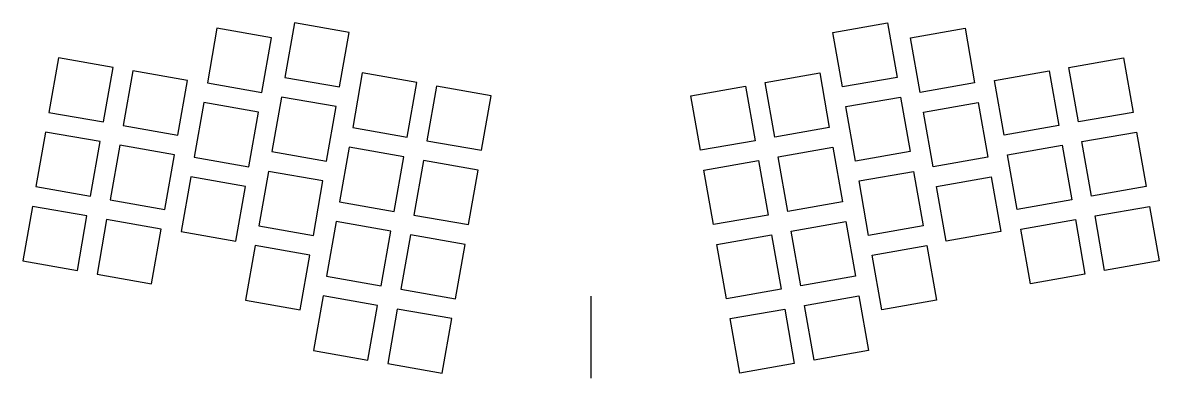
# Model space of a CAD drawing. Header units: millimetres. Extents: x -163 to 123, y 2 to 92.
import ezdxf

# ---------------------------------------------------------------- set-up
doc = ezdxf.new("R2010")
doc.units = ezdxf.units.MM
doc.layers.get('0').update_dxf_attribs({"linetype": 'CONTINUOUS'})

msp = doc.modelspace()

# ---------------------------------------------------------------- linework, layer by layer
msp.add_line((-20, 1.75), (-20, 22.5))
for points in [[(-103.0742, 73.914), (-100.6432, 87.6999), (-114.4305, 90.1305), (-116.8615, 76.3446)], [(-81.0559, 89.082), (-94.8432, 91.5127), (-97.2752, 77.7254), (-83.4869, 75.2948)], [(43.4869, 75.2948), (41.0559, 89.082), (54.8432, 91.5127), (57.2752, 77.7254)], [(60.6432, 87.6999), (74.4305, 90.1305), (76.8615, 76.3446), (63.0742, 73.914)], [(-140.646, 80.246), (-154.432, 82.6766), (-156.865, 68.8894), (-143.077, 66.4587)], [(116.865, 68.8894), (103.077, 66.4587), (100.646, 80.246), (114.432, 82.6766)], [(-138.104, 65.5807), (-124.3167, 63.15), (-121.8857, 76.9387), (-135.673, 79.3694)], [(-63.9503, 76.3944), (-77.7363, 78.825), (-80.1683, 65.0378), (-66.3812, 62.6071)], [(37.7363, 78.825), (40.1683, 65.0378), (26.3812, 62.6071), (23.9503, 76.3944)], [(98.104, 65.5807), (84.3167, 63.15), (81.8857, 76.9387), (95.673, 79.3694)], [(-61.4078, 61.7305), (-47.61919, 59.2998), (-45.1883, 73.0871), (-58.977, 75.5167)], [(5.1883, 73.0871), (18.977, 75.5167), (21.4078, 61.7305), (7.61919, 59.2998)], [(-86.7953, 56.534), (-84.3632, 70.3227), (-98.1519, 72.7534), (-100.5825, 58.965)], [(60.5825, 58.965), (46.7953, 56.534), (44.3632, 70.3227), (58.1519, 72.7534)], [(-106.3829, 55.1519), (-103.9519, 68.9391), (-117.7392, 71.3701), (-120.1702, 57.5829)], [(66.3829, 55.1519), (63.9519, 68.9391), (77.7392, 71.3701), (80.1702, 57.5829)], [(-143.954, 61.4853), (-157.741, 63.9163), (-160.173, 50.129), (-146.385, 47.698)], [(117.741, 63.9163), (120.173, 50.129), (106.385, 47.698), (103.954, 61.4853)], [(-141.411, 46.8217), (-127.6254, 44.3907), (-125.193, 58.1766), (-138.9803, 60.6076)], [(85.193, 58.1766), (98.9803, 60.6076), (101.411, 46.8217), (87.6254, 44.3907)], [(-69.6885, 43.8464), (-67.2576, 57.6337), (-81.045, 60.0646), (-83.4756, 46.2774)], [(29.6885, 43.8464), (27.2576, 57.6337), (41.045, 60.0646), (43.4756, 46.2774)], [(-62.2843, 56.7559), (-64.7151, 42.9687), (-50.9279, 40.5377), (-48.49697, 54.325)], [(10.9279, 40.5377), (8.49697, 54.325), (22.2843, 56.7559), (24.7151, 42.9687)], [(-121.0465, 52.6108), (-123.4775, 38.8235), (-109.6902, 36.3911), (-107.2592, 50.1784)], [(-103.8912, 40.2057), (-90.1026, 37.7733), (-87.6719, 51.5606), (-101.4592, 53.9916)], [(47.6719, 51.5606), (61.4592, 53.9916), (63.8912, 40.2057), (50.1026, 37.7733)], [(67.2592, 50.1784), (81.0465, 52.6108), (83.4775, 38.8235), (69.6902, 36.3911)], [(-161.048, 45.1556), (-163.48, 31.3683), (-149.693, 28.9374), (-147.262, 42.7246)], [(123.48, 31.3683), (109.693, 28.9374), (107.262, 42.7246), (121.048, 45.1556)], [(-128.5017, 39.4159), (-142.289, 41.8469), (-144.72, 28.0596), (-130.9327, 25.6287)], [(-72.9971, 25.0844), (-70.5663, 38.8729), (-84.3523, 41.3039), (-86.7843, 27.5167)], [(44.3523, 41.3039), (46.7843, 27.5167), (32.9971, 25.0844), (30.5663, 38.8729)], [(90.9327, 25.6287), (88.5017, 39.4159), (102.289, 41.8469), (104.72, 28.0596)], [(-68.0238, 24.208), (-54.2351, 21.7771), (-51.8043, 35.5646), (-65.5916, 37.9966)], [(14.2351, 21.7771), (11.8043, 35.5646), (25.5916, 37.9966), (28.0238, 24.208)], [(-104.7679, 35.2309), (-107.1985, 21.4437), (-93.4113, 19.0128), (-90.9792, 32.8001)], [(53.4113, 19.0128), (50.9792, 32.8001), (64.7679, 35.2309), (67.1985, 21.4437)], [(-87.661, 22.5433), (-90.0916, 8.75605), (-76.3044, 6.3252), (-73.8735, 20.1125)], [(50.0916, 8.75605), (36.3044, 6.3252), (33.8735, 20.1125), (47.661, 22.5433)], [(-55.1129, 16.8038), (-68.9002, 19.2346), (-71.3311, 5.44738), (-57.5438, 3.01653)], [(17.5438, 3.01653), (15.1129, 16.8038), (28.9002, 19.2346), (31.3311, 5.44738)]]:
    msp.add_lwpolyline(points, close=True)

doc.saveas('drawing.dxf')
